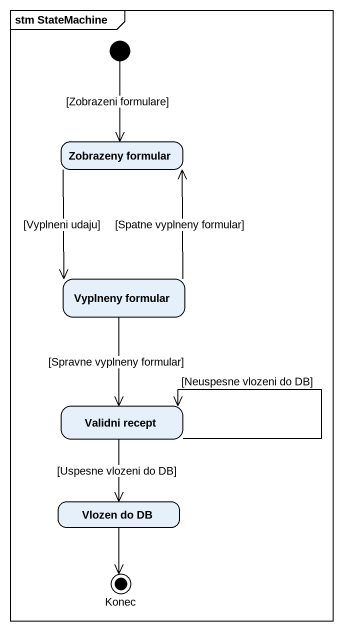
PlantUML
@startuml
mainframe stm StateMachine
hide empty description
state "Zobrazeny formular" as Zobrazeny_formular
state "Vyplneny formular" as Vyplneny_formular
state "Validni recept" as Validni_recept
state "Vlozen do DB" as Vlozen_do_DB
state Konec <<end>>
[*] --> Zobrazeny_formular : [Zobrazeni formulare]
Zobrazeny_formular --> Vyplneny_formular : [Vyplneni udaju]
Vyplneny_formular -up-> Zobrazeny_formular : [Spatne vyplneny formular]
Vyplneny_formular --> Validni_recept : [Spravne vyplneny formular]
Validni_recept --> Validni_recept : [Neuspesne vlozeni do DB]
Validni_recept --> Vlozen_do_DB : [Uspesne vlozeni do DB]
Vlozen_do_DB --> Konec
@enduml
